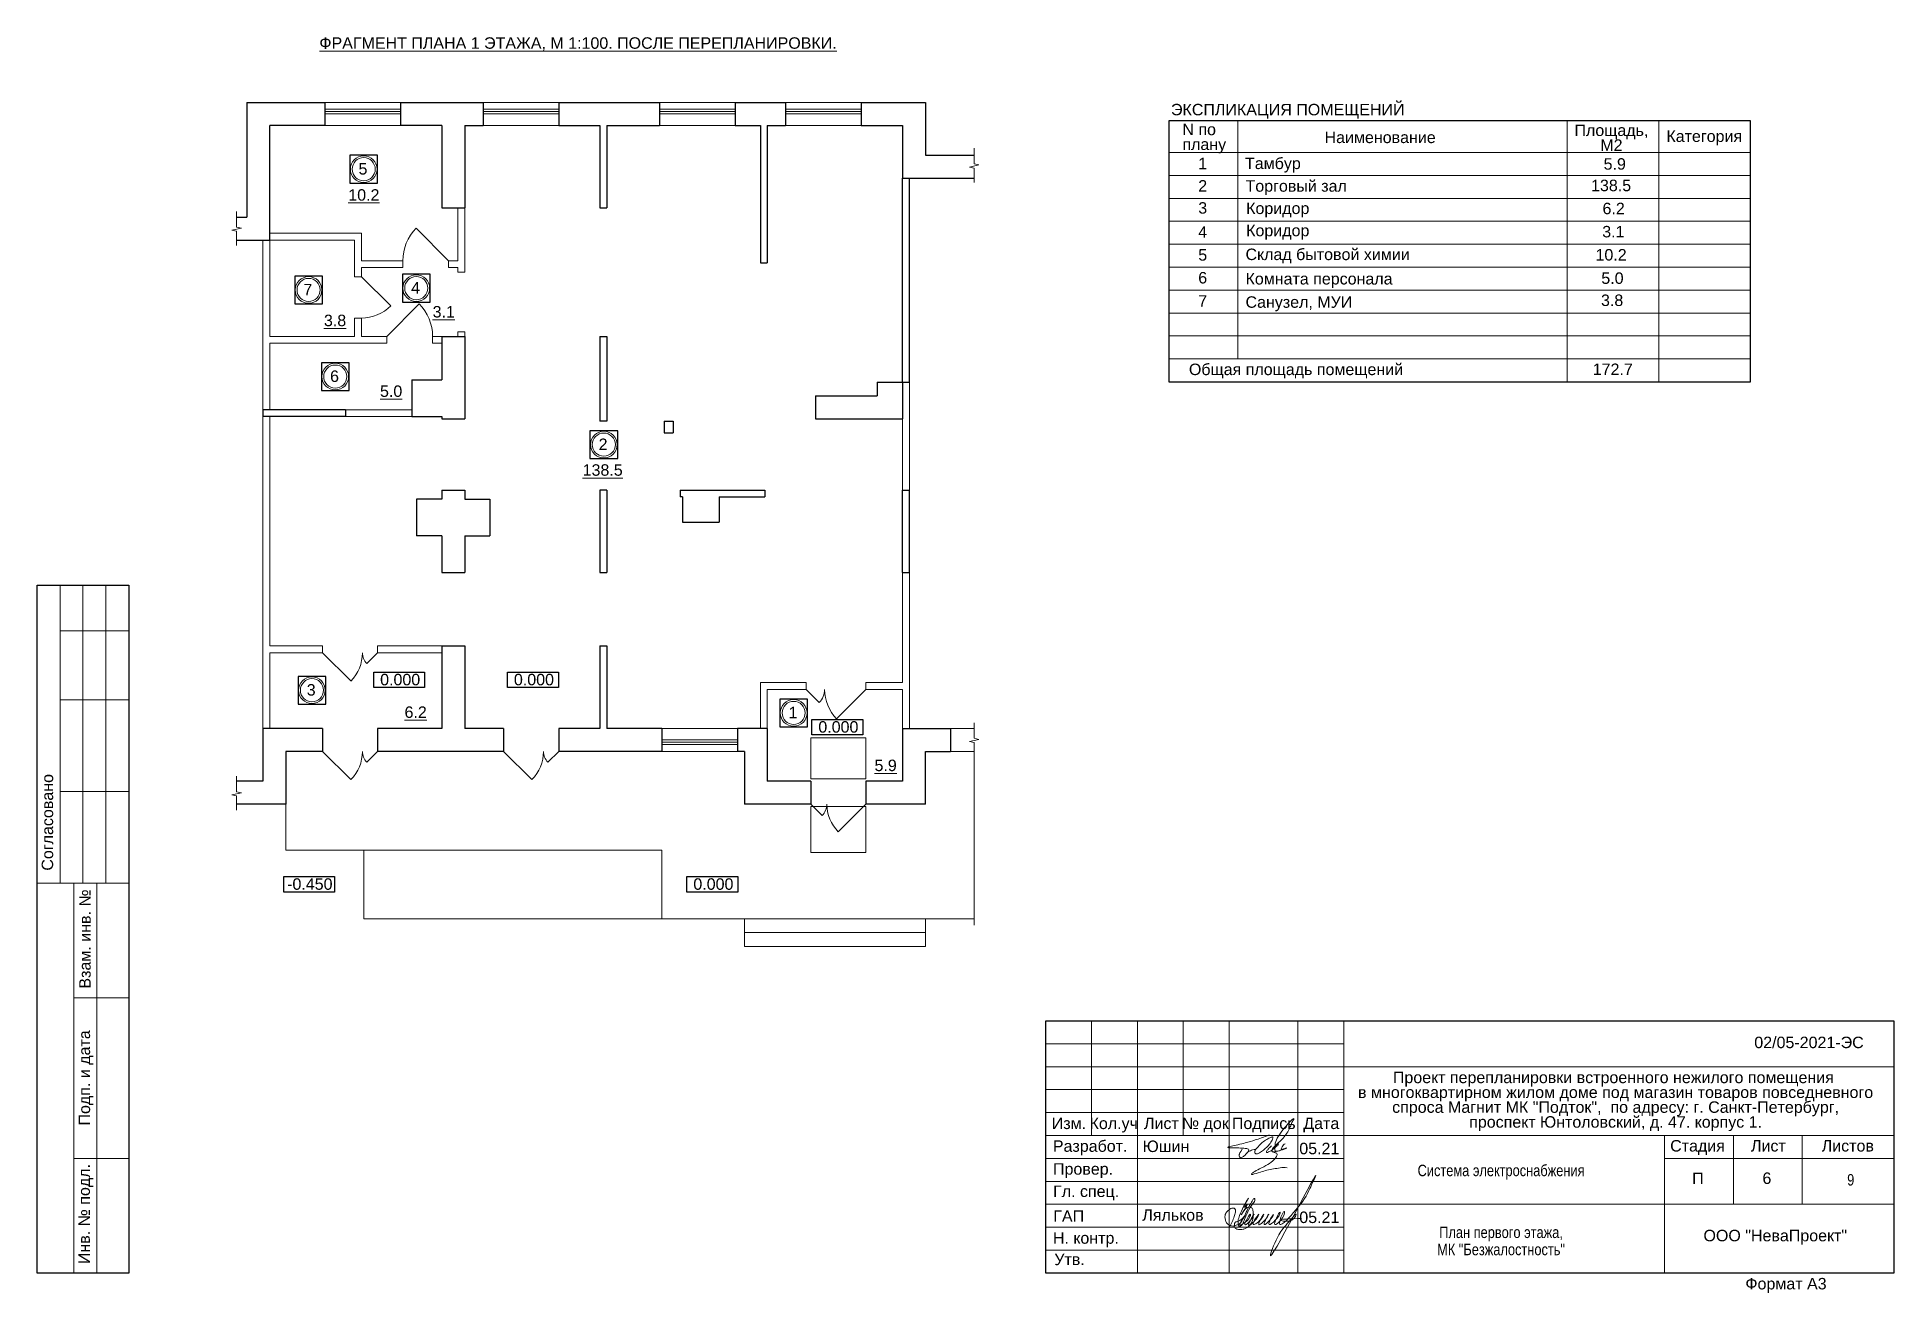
# Model space of a CAD drawing. Header units: metres. Extents: x 0 to 40.5, y 0.1 to 27.4.
import ezdxf
from ezdxf.enums import TextEntityAlignment as Align

# ---------------------------------------------------------------- set-up
doc = ezdxf.new("R2010")
doc.units = ezdxf.units.M
doc.header["$MEASUREMENT"] = 0
doc.layers.add('Level 1', color=7, linetype='Continuous', lineweight=0)
doc.layers.add('Level 63', color=7, linetype='Continuous', lineweight=0)
doc.layers.add('YOLO_STAMP', color=1, linetype='Continuous')
doc.layers.add('YOLO_TABLE', color=1, linetype='Continuous')
doc.styles.add('GOST 2.304', font='cs_gost2304.shx')
doc.styles.add('Style-Arial', font='arial.ttf')

# ---------------------------------------------------------------- blocks, each defined once
blk = doc.blocks.new('*U106')
at = {"color": 7, "linetype": 'Continuous', "lineweight": 13}
for radius in [0.291, 0.252]:
    blk.add_circle((0, 0), radius, dxfattribs=at)
at = {"color": 7, "linetype": 'Continuous', "lineweight": 13, "style": 'Style-Arial'}
blk.add_text('1', height=0.25, dxfattribs=at).set_placement((-0.113, 0.133), align=Align.TOP_LEFT)
blk = doc.blocks.new('*U107')
at = {"color": 7, "linetype": 'Continuous', "lineweight": 13}
for radius in [0.291, 0.252]:
    blk.add_circle((0, 0), radius, dxfattribs=at)
at = {"color": 7, "linetype": 'Continuous', "lineweight": 13, "style": 'Style-Arial'}
blk.add_text('2', height=0.25, dxfattribs=at).set_placement((-0.113, 0.133), align=Align.TOP_LEFT)
blk = doc.blocks.new('*U108')
at = {"color": 7, "linetype": 'Continuous', "lineweight": 13}
for radius in [0.291, 0.252]:
    blk.add_circle((0, 0), radius, dxfattribs=at)
at = {"color": 7, "linetype": 'Continuous', "lineweight": 13, "style": 'Style-Arial'}
blk.add_text('3', height=0.25, dxfattribs=at).set_placement((-0.113, 0.133), align=Align.TOP_LEFT)
blk = doc.blocks.new('*U110')
at = {"color": 7, "linetype": 'Continuous', "lineweight": 13}
for radius in [0.291, 0.252]:
    blk.add_circle((0, 0), radius, dxfattribs=at)
at = {"color": 7, "linetype": 'Continuous', "lineweight": 13, "style": 'Style-Arial'}
blk.add_text('4', height=0.25, dxfattribs=at).set_placement((-0.113, 0.133), align=Align.TOP_LEFT)
blk = doc.blocks.new('*U111')
at = {"color": 7, "linetype": 'Continuous', "lineweight": 13}
for radius in [0.291, 0.252]:
    blk.add_circle((0, 0), radius, dxfattribs=at)
at = {"color": 7, "linetype": 'Continuous', "lineweight": 13, "style": 'Style-Arial'}
blk.add_text('6', height=0.25, dxfattribs=at).set_placement((-0.113, 0.133), align=Align.TOP_LEFT)
blk = doc.blocks.new('*U112')
at = {"color": 7, "linetype": 'Continuous', "lineweight": 13}
for radius in [0.291, 0.252]:
    blk.add_circle((0, 0), radius, dxfattribs=at)
at = {"color": 7, "linetype": 'Continuous', "lineweight": 13, "style": 'Style-Arial'}
blk.add_text('7', height=0.25, dxfattribs=at).set_placement((-0.113, 0.133), align=Align.TOP_LEFT)
blk = doc.blocks.new('*U109')
at = {"color": 7, "linetype": 'Continuous', "lineweight": 13}
for radius in [0.291, 0.252]:
    blk.add_circle((0, 0), radius, dxfattribs=at)
at = {"color": 7, "linetype": 'Continuous', "lineweight": 13, "style": 'Style-Arial'}
blk.add_text('5', height=0.25, dxfattribs=at).set_placement((-0.113, 0.133), align=Align.TOP_LEFT)

msp = doc.modelspace()

# ---------------------------------------------------------------- linework, layer by layer
at = {"lineweight": 30}
for p, q in [((4.576, 26.023), (4.576, 23.523)), ((6.276, 26.023), (6.276, 25.523)), ((7.926, 26.023), (7.926, 25.523)), ((9.726, 26.023), (9.726, 25.523)), ((11.376, 26.023), (11.376, 25.523)), ((13.576, 26.023), (13.576, 25.523)), ((15.226, 26.023), (15.226, 25.523)), ((16.326, 26.023), (16.326, 25.523)), ((17.976, 26.023), (17.976, 25.523)), ((6.276, 25.523), (5.076, 25.523)), ((5.076, 23.023), (5.076, 25.523)), ((8.826, 25.523), (7.926, 25.523)), ((8.826, 25.523), (8.826, 23.723)), ((9.326, 25.523), (9.326, 23.723)), ((12.276, 25.523), (12.276, 23.723)), ((12.426, 25.523), (12.426, 23.723)), ((15.776, 25.523), (15.776, 22.523)), ((15.926, 25.523), (15.926, 22.523)), ((19.376, 24.873), (20.441, 24.873)), ((18.876, 24.373), (20.441, 24.373)), ((18.876, 19.923), (18.876, 24.373)), ((19.026, 19.923), (19.026, 24.373)), ((4.352, 23.523), (4.576, 23.523)), ((8.826, 23.723), (9.326, 23.723)), ((12.276, 23.723), (12.426, 23.723)), ((4.352, 23.023), (5.076, 23.023)), ((15.776, 22.523), (15.926, 22.523)), ((8.826, 20.923), (9.326, 20.923)), ((8.826, 20.923), (8.826, 19.973)), ((9.326, 20.923), (9.326, 19.123)), ((12.276, 20.923), (12.426, 20.923)), ((12.276, 20.923), (12.276, 19.073)), ((12.426, 20.923), (12.426, 19.073)), ((8.176, 19.973), (8.826, 19.973)), ((8.176, 19.973), (8.176, 19.173)), ((18.326, 19.923), (18.876, 19.923)), ((18.326, 19.923), (18.326, 19.623)), ((18.876, 19.923), (19.026, 19.923)), ((18.876, 19.923), (18.876, 19.123)), ((16.976, 19.623), (18.326, 19.623)), ((16.976, 19.623), (16.976, 19.123)), ((6.726, 19.323), (4.926, 19.323)), ((4.926, 19.323), (4.926, 19.173)), ((6.726, 19.173), (4.926, 19.173)), ((6.726, 19.323), (6.726, 19.173)), ((8.176, 19.173), (8.826, 19.173)), ((8.826, 19.173), (8.826, 19.123)), ((8.826, 19.123), (9.326, 19.123)), ((12.426, 19.073), (12.276, 19.073)), ((13.676, 19.073), (13.676, 18.823)), ((13.676, 19.073), (13.876, 19.073)), ((13.876, 19.073), (13.876, 18.823)), ((16.976, 19.123), (18.876, 19.123)), ((13.676, 18.823), (13.876, 18.823)), ((8.826, 17.573), (9.326, 17.573)), ((8.826, 17.573), (8.826, 17.373)), ((9.326, 17.573), (9.326, 17.373)), ((12.426, 17.573), (12.276, 17.573)), ((12.276, 17.573), (12.276, 15.773)), ((12.426, 17.573), (12.426, 15.773)), ((14.026, 17.573), (14.026, 17.423)), ((14.026, 17.573), (15.876, 17.573)), ((14.076, 17.423), (14.026, 17.423)), ((14.076, 17.423), (14.076, 16.873)), ((14.876, 17.423), (15.876, 17.423)), ((14.876, 17.423), (14.876, 16.873)), ((15.876, 17.573), (15.876, 17.423)), ((18.876, 15.773), (18.876, 17.573)), ((18.876, 17.573), (19.026, 17.573)), ((19.026, 15.773), (19.026, 17.573)), ((8.826, 17.373), (8.276, 17.373)), ((8.276, 17.373), (8.276, 16.573)), ((9.326, 17.373), (9.876, 17.373)), ((9.876, 17.373), (9.876, 16.573)), ((14.076, 16.873), (14.876, 16.873)), ((8.826, 16.573), (8.276, 16.573)), ((8.826, 16.573), (8.826, 15.773)), ((9.326, 16.573), (9.876, 16.573)), ((9.326, 16.573), (9.326, 15.773)), ((8.826, 15.773), (9.326, 15.773)), ((12.276, 15.773), (12.426, 15.773)), ((18.876, 15.773), (19.026, 15.773)), ((8.826, 14.173), (9.326, 14.173)), ((8.826, 14.173), (8.826, 12.373)), ((9.326, 14.173), (9.326, 12.373)), ((12.276, 14.173), (12.426, 14.173)), ((12.276, 14.173), (12.276, 12.373)), ((12.426, 14.173), (12.426, 12.373)), ((6.226, 12.373), (4.926, 12.373)), ((4.926, 12.373), (4.926, 11.223)), ((6.226, 12.373), (6.226, 11.873)), ((8.826, 12.373), (7.426, 12.373)), ((7.426, 12.373), (7.426, 11.873)), ((10.176, 12.373), (9.326, 12.373)), ((10.176, 12.373), (10.176, 11.873)), ((11.376, 12.373), (11.376, 11.873)), ((12.276, 12.373), (11.376, 12.373)), ((13.626, 12.373), (12.426, 12.373)), ((13.626, 12.373), (13.626, 11.873)), ((15.926, 12.373), (15.276, 12.373)), ((15.276, 12.373), (15.276, 11.873)), ((15.926, 12.373), (15.926, 11.223)), ((18.876, 12.373), (19.926, 12.373)), ((19.926, 12.373), (19.926, 11.873)), ((6.226, 11.873), (5.426, 11.873)), ((5.426, 11.873), (5.426, 10.723)), ((10.176, 11.873), (7.426, 11.873)), ((13.626, 11.873), (11.376, 11.873)), ((15.426, 11.873), (15.276, 11.873)), ((15.426, 11.873), (15.426, 10.723)), ((19.376, 11.873), (19.926, 11.873)), ((19.376, 10.723), (19.376, 11.873)), ((4.926, 11.223), (4.352, 11.223)), ((16.876, 11.223), (15.926, 11.223)), ((16.876, 11.223), (16.876, 10.723)), ((18.876, 11.223), (18.076, 11.223)), ((18.076, 11.223), (18.076, 10.723)), ((5.426, 10.723), (4.352, 10.723)), ((16.876, 10.723), (15.426, 10.723)), ((19.376, 10.723), (18.076, 10.723))]:
    msp.add_line(p, q, dxfattribs=at)
at = {"lineweight": 0}
for p, q in [((6.276, 25.873), (7.926, 25.873)), ((6.276, 25.823), (7.926, 25.823)), ((6.276, 25.773), (7.926, 25.773)), ((9.726, 25.873), (11.376, 25.873)), ((9.726, 25.823), (11.376, 25.823)), ((9.726, 25.773), (11.376, 25.773)), ((13.576, 25.873), (15.226, 25.873)), ((13.576, 25.823), (15.226, 25.823)), ((13.576, 25.773), (15.226, 25.773)), ((16.326, 25.873), (17.976, 25.873)), ((16.326, 25.823), (17.976, 25.823)), ((16.326, 25.773), (17.976, 25.773)), ((13.626, 12.123), (15.276, 12.123)), ((13.626, 12.073), (15.276, 12.073)), ((13.626, 12.023), (15.276, 12.023))]:
    msp.add_line(p, q, dxfattribs=at)
at = {"color": 7, "linetype": 'Continuous', "lineweight": 13}
for p, q in [((24.687, 25.625), (24.687, 19.931)), ((24.687, 25.625), (37.371, 25.625)), ((26.187, 25.625), (26.187, 20.431)), ((33.371, 25.625), (33.371, 19.931)), ((35.371, 25.625), (35.371, 19.931)), ((37.371, 25.625), (37.371, 19.931)), ((37.371, 25.625), (37.371, 19.931)), ((24.687, 24.931), (37.371, 24.931)), ((7.076, 23.173), (5.076, 23.173)), ((7.076, 23.173), (7.076, 22.573)), ((8.976, 22.573), (8.269, 23.28)), ((6.926, 23.023), (5.076, 23.023)), ((6.926, 23.023), (6.926, 22.223)), ((7.976, 22.573), (7.076, 22.573)), ((7.076, 22.423), (7.076, 22.223)), ((7.976, 22.423), (7.076, 22.423)), ((7.976, 22.573), (7.976, 22.423)), ((9.176, 22.573), (8.976, 22.573)), ((8.976, 22.573), (8.976, 22.423)), ((9.176, 22.423), (8.976, 22.423)), ((9.176, 22.323), (9.326, 22.323)), ((7.076, 22.223), (6.926, 22.223)), ((7.076, 22.223), (7.712, 21.587)), ((7.626, 20.923), (8.333, 21.63)), ((7.076, 21.323), (6.926, 21.323)), ((6.926, 21.323), (6.926, 20.923)), ((7.076, 21.323), (7.076, 20.923)), ((6.926, 20.923), (5.076, 20.923)), ((7.626, 20.773), (5.076, 20.773)), ((7.626, 20.923), (7.076, 20.923)), ((7.626, 20.923), (7.626, 20.773)), ((8.826, 20.923), (8.626, 20.923)), ((8.626, 20.923), (8.626, 20.773)), ((8.826, 20.773), (8.626, 20.773)), ((9.176, 21.023), (9.326, 21.023)), ((6.726, 19.323), (8.176, 19.323)), ((6.726, 19.173), (8.176, 19.173)), ((6.226, 14.173), (5.076, 14.173)), ((6.226, 14.023), (5.076, 14.023)), ((6.226, 14.023), (6.226, 14.173)), ((6.226, 14.023), (6.84, 13.409)), ((7.426, 14.023), (7.191, 13.789)), ((8.826, 14.173), (7.426, 14.173)), ((7.426, 14.023), (7.426, 14.173)), ((8.826, 14.023), (7.426, 14.023)), ((16.776, 13.223), (17.058, 12.94)), ((6.226, 11.873), (6.84, 11.259)), ((7.426, 11.873), (7.191, 11.639)), ((10.176, 11.873), (10.79, 11.259)), ((11.376, 11.873), (11.141, 11.639)), ((16.876, 10.723), (17.123, 10.476)), ((18.076, 10.723), (17.475, 10.122)), ((15.426, 8.223), (15.426, 7.623)), ((19.376, 8.223), (19.376, 7.623)), ((19.376, 7.623), (15.426, 7.623))]:
    msp.add_line(p, q, dxfattribs=at)
at = {"color": 7, "linetype": 'Continuous', "lineweight": 0}
for p, q in [((24.687, 24.431), (37.371, 24.431)), ((24.687, 23.931), (37.371, 23.931)), ((24.687, 23.431), (37.371, 23.431)), ((24.687, 22.931), (37.371, 22.931)), ((24.687, 22.431), (37.371, 22.431)), ((24.687, 21.931), (37.371, 21.931)), ((24.687, 21.431), (37.371, 21.431)), ((24.687, 20.931), (37.371, 20.931)), ((18.076, 13.223), (17.439, 12.587)), ((19.376, 7.923), (15.426, 7.923))]:
    msp.add_line(p, q, dxfattribs=at)
at = {"lineweight": 13}
for p, q in [((9.176, 23.723), (9.176, 22.573)), ((9.326, 23.723), (9.326, 22.323)), ((4.926, 23.023), (4.926, 19.323)), ((5.076, 23.023), (5.076, 20.923)), ((9.176, 22.423), (9.176, 22.323)), ((5.076, 20.773), (5.076, 19.323)), ((9.176, 21.023), (9.176, 20.923)), ((9.326, 21.023), (9.326, 20.923)), ((24.687, 20.431), (37.371, 20.431)), ((19.026, 17.573), (19.026, 19.923)), ((24.687, 19.931), (37.371, 19.931)), ((4.926, 19.173), (4.926, 12.373)), ((5.076, 19.173), (5.076, 14.173)), ((18.876, 19.123), (18.876, 17.573)), ((18.876, 15.773), (18.876, 13.373)), ((19.026, 15.773), (19.026, 12.373)), ((5.076, 14.023), (5.076, 12.373)), ((15.776, 13.373), (15.776, 12.373)), ((16.776, 13.373), (15.776, 13.373)), ((16.776, 13.373), (16.776, 13.223)), ((18.876, 13.373), (18.076, 13.373)), ((18.076, 13.373), (18.076, 13.223)), ((15.926, 13.223), (15.926, 12.373)), ((16.776, 13.223), (15.926, 13.223)), ((18.876, 13.223), (18.076, 13.223)), ((18.876, 12.373), (18.876, 13.223)), ((5.426, 10.723), (5.426, 9.723)), ((13.626, 9.723), (5.426, 9.723)), ((7.126, 9.723), (7.126, 8.223)), ((13.626, 9.723), (13.626, 8.223)), ((20.441, 8.223), (7.126, 8.223))]:
    msp.add_line(p, q, dxfattribs=at)
at = {"lineweight": 9}
for p, q in [((2, 15.5), (2, 0.5)), ((40.5, 0.5), (40.5, 6)), ((22, 0.5), (40.5, 0.5))]:
    msp.add_line(p, q, dxfattribs=at)
at = {"lineweight": 30, "flags": 128}
for points in [[(4.576, 26.023), (6.276, 26.023)], [(7.926, 26.023), (9.726, 26.023)], [(11.376, 26.023), (13.576, 26.023)], [(15.226, 26.023), (16.326, 26.023)], [(17.976, 26.023), (19.376, 26.023)], [(19.376, 26.023), (19.376, 24.873)], [(9.326, 25.523), (9.726, 25.523)], [(11.376, 25.523), (12.276, 25.523)], [(12.426, 25.523), (13.576, 25.523)], [(15.226, 25.523), (15.776, 25.523)], [(15.926, 25.523), (16.326, 25.523)], [(17.976, 25.523), (18.876, 25.523)], [(18.876, 25.523), (18.876, 24.373)], [(18.876, 12.373), (18.876, 11.223)]]:
    msp.add_lwpolyline(points, dxfattribs=at)
at = {"lineweight": 0, "flags": 128}
for points in [[(6.276, 26.023), (7.926, 26.023), (7.926, 25.523), (6.276, 25.523), (6.276, 26.023)], [(9.726, 26.023), (11.376, 26.023), (11.376, 25.523), (9.726, 25.523), (9.726, 26.023)], [(13.576, 26.023), (15.226, 26.023), (15.226, 25.523), (13.576, 25.523), (13.576, 26.023)], [(16.326, 26.023), (17.976, 26.023), (17.976, 25.523), (16.326, 25.523), (16.326, 26.023)], [(13.626, 12.373), (15.276, 12.373), (15.276, 11.873), (13.626, 11.873), (13.626, 12.373)]]:
    msp.add_lwpolyline(points, close=True, dxfattribs=at)
for points in [[(20.441, 24.28), (20.441, 24.593), (20.338, 24.615), (20.544, 24.661), (20.441, 24.683), (20.441, 25.025)], [(4.352, 22.903), (4.352, 23.215), (4.25, 23.238), (4.455, 23.283), (4.352, 23.306), (4.352, 23.648)], [(20.441, 11.873), (19.926, 11.873), (19.926, 12.373), (20.441, 12.373)], [(20.441, 8.086), (20.441, 12.068), (20.338, 12.091), (20.544, 12.136), (20.441, 12.159), (20.441, 12.5)], [(4.352, 10.591), (4.352, 10.903), (4.25, 10.926), (4.455, 10.972), (4.352, 10.994), (4.352, 11.336)]]:
    msp.add_lwpolyline(points, dxfattribs=at)
at = {"color": 7, "linetype": 'Continuous', "lineweight": 13, "flags": 128}
for points in [[(7.342, 13.601), (8.453, 13.601), (8.453, 13.265), (7.342, 13.265), (7.342, 13.601)], [(10.26, 13.601), (11.37, 13.601), (11.37, 13.265), (10.26, 13.265), (10.26, 13.601)], [(16.899, 12.569), (18.01, 12.569), (18.01, 12.233), (16.899, 12.233), (16.899, 12.569)], [(5.379, 9.143), (6.489, 9.143), (6.489, 8.807), (5.379, 8.807), (5.379, 9.143)], [(14.174, 9.143), (15.284, 9.143), (15.284, 8.807), (14.174, 8.807), (14.174, 9.143)]]:
    msp.add_lwpolyline(points, close=True, dxfattribs=at)
at = {"color": 7, "linetype": 'Continuous', "lineweight": 0, "flags": 128}
for points in [[(16.876, 11.273), (18.076, 11.273), (18.076, 12.173), (16.876, 12.173), (16.876, 11.273)], [(16.876, 10.673), (18.076, 10.673), (18.076, 9.673), (16.876, 9.673), (16.876, 10.673)]]:
    msp.add_lwpolyline(points, close=True, dxfattribs=at)
at = {"color": 7, "linetype": 'Continuous', "lineweight": 0}
for centre, radius, start, end in [((8.976, 22.573), 1, 135, 180), ((7.076, 22.223), 0.9, 270, 315), ((7.626, 20.923), 1, 0, 45), ((6.226, 14.023), 0.869, 315, 360), ((7.426, 14.023), 0.331, 180, 225), ((16.776, 13.223), 0.4, 315, 0), ((18.076, 13.223), 0.9, 180, 225), ((6.226, 11.873), 0.869, 315, 360), ((7.426, 11.873), 0.331, 180, 225), ((10.176, 11.873), 0.869, 315, 360), ((11.376, 11.873), 0.331, 180, 225), ((16.876, 10.723), 0.35, 315, 0), ((18.076, 10.723), 0.85, 180, 225)]:
    msp.add_arc(centre, radius, start, end, dxfattribs=at)
at = {"color": 5, "linetype": 'Continuous', "lineweight": 0}
msp.add_open_spline([(26.011, 1.499), (26.049, 1.577), (26.101, 1.684), (26.137, 1.812), (26.147, 1.88), (26.108, 1.92), (26.042, 1.914), (25.978, 1.871), (25.93, 1.813), (25.906, 1.75), (25.909, 1.689), (25.926, 1.622), (25.963, 1.564), (26.023, 1.532), (26.089, 1.519), (26.154, 1.542), (26.211, 1.565), (26.281, 1.618), (26.324, 1.73), (26.389, 1.851), (26.44, 1.97), (26.498, 2.052), (26.519, 2.114), (26.562, 2.131), (26.564, 2.091), (26.553, 2.055), (26.438, 1.921), (26.358, 1.723), (26.296, 1.565), (26.225, 1.498), (26.209, 1.535), (26.2, 1.573), (26.189, 1.65), (26.245, 1.795), (26.29, 1.912), (26.512, 2.28), (26.245, 1.842), (26.484, 2.099), (26.163, 1.624), (26.344, 1.895), (26.421, 1.949), (26.502, 1.933), (26.523, 1.854), (26.532, 1.727), (26.498, 1.563), (26.38, 1.486), (26.295, 1.447), (26.213, 1.446), (26.142, 1.464), (26.117, 1.51), (26.112, 1.552), (26.124, 1.623), (26.25, 1.615), (26.467, 1.929), (26.16, 1.478), (26.358, 1.616), (26.437, 1.658), (26.495, 1.868), (26.239, 1.444), (26.485, 1.641), (26.601, 1.896), (26.319, 1.427), (26.58, 1.637), (26.702, 1.884), (26.412, 1.456), (26.689, 1.634), (26.811, 1.888), (26.538, 1.434), (26.799, 1.649), (26.91, 1.873), (26.633, 1.389), (26.926, 1.671), (26.991, 1.838), (26.707, 1.349), (27.082, 1.697), (27.136, 1.902), (26.818, 1.341), (27.211, 1.699), (27.207, 1.926), (26.966, 1.337), (27.563, 1.983), (27.678, 2.158), (28.224, 3.337), (26.544, 0.039), (27.076, 1.372), (27.227, 1.524), (27.505, 1.859), (27.385, 1.591), (26.924, 1.675), (27.328, 1.685), (27.578, 1.691)], degree=3, knots=[0, 0, 0, 0, 0.25628, 0.353581, 0.406785, 0.450947, 0.500228, 0.589539, 0.678243, 0.721139, 0.789755, 0.855622, 0.929913, 0.986796, 1.054482, 1.124935, 1.189175, 1.239866, 1.382593, 1.533904, 1.656708, 1.769166, 1.833241, 1.851218, 1.87708, 1.919627, 1.974991, 2.390092, 2.511628, 2.564183, 2.58853, 2.610373, 2.686214, 2.814194, 3.041608, 3.238132, 3.458023, 3.542151, 3.799695, 3.964581, 4.050226, 4.108456, 4.174286, 4.271529, 4.50532, 4.614114, 4.684066, 4.783342, 4.858047, 4.883077, 4.934253, 4.987448, 5.068031, 5.273314, 5.528209, 5.596865, 5.81499, 5.861814, 6.112149, 6.279116, 6.419755, 6.680665, 6.886777, 7.00733, 7.257369, 7.454423, 7.584298, 7.83004, 8.047956, 8.143902, 8.3832, 8.65874, 8.67189, 8.887943, 9.221296, 9.231594, 9.502183, 9.820257, 9.849202, 10.120034, 10.495152, 11.096402, 11.416738, 13.371737, 13.840926, 14.20828, 14.424856, 14.536091, 14.808089, 15.25283, 15.25283, 15.25283, 15.25283], dxfattribs=at)
at = {"layer": 'Level 1', "color": 5, "lineweight": 20}
for points in [[(27.258, 3.223), (27.123, 3.174), (27.007, 3.144), (26.997, 3.18), (26.992, 3.254), (27.02, 3.402), (27.121, 3.552), (27.237, 3.705), (27.346, 3.822), (27.399, 3.871), (27.427, 3.874), (27.379, 3.806), (27.346, 3.716), (27.297, 3.608), (27.225, 3.497), (27.133, 3.39), (27.064, 3.337), (27.016, 3.29), (26.936, 3.205), (26.922, 3.156), (26.962, 3.136), (27.039, 3.118), (27.059, 3.074), (26.981, 2.965), (26.852, 2.868), (26.658, 2.771), (26.515, 2.694), (26.483, 2.655), (26.48, 2.639), (26.697, 2.705), (26.821, 2.744), (26.965, 2.771), (27.121, 2.795), (27.21, 2.806), (27.264, 2.798)], [(26.283, 3.204), (26.232, 3.115), (26.224, 3.093), (26.219, 3.076), (26.217, 3.045), (26.229, 3.022), (26.252, 3.013), (26.289, 3.021), (26.372, 3.09), (26.421, 3.154), (26.442, 3.189), (26.407, 3.21), (26.345, 3.223), (26.156, 3.231), (26.068, 3.231), (25.97, 3.229), (25.974, 3.247), (25.989, 3.25), (26.393, 3.346), (26.539, 3.393), (26.759, 3.458), (26.875, 3.512)], [(26.384, 3.13), (26.454, 3.166), (26.522, 3.188), (26.568, 3.195), (26.583, 3.195), (26.675, 3.309), (26.765, 3.382), (26.876, 3.449), (26.934, 3.471), (26.958, 3.466), (26.956, 3.437), (26.898, 3.319), (26.818, 3.239), (26.726, 3.161), (26.643, 3.101), (26.597, 3.101), (26.571, 3.103), (26.556, 3.127), (26.563, 3.176), (26.585, 3.198)], [(26.922, 3.273), (26.891, 3.243), (26.867, 3.216), (26.841, 3.19), (26.823, 3.163), (26.811, 3.14), (26.814, 3.13), (26.828, 3.128), (26.885, 3.152), (26.932, 3.179), (27.029, 3.257), (27.078, 3.301), (27.087, 3.325), (27.046, 3.313), (27, 3.264), (26.959, 3.223), (26.939, 3.196), (26.934, 3.155), (26.947, 3.14), (27.032, 3.153), (27.08, 3.16), (27.146, 3.184), (27.223, 3.208), (27.262, 3.24), (27.221, 3.216), (27.155, 3.196), (27.133, 3.196), (27.141, 3.242), (27.201, 3.315), (27.221, 3.32)]]:
    msp.add_open_spline(points, degree=3, dxfattribs=at)
at = {"layer": 'Level 63', "color": 7, "linetype": 'Continuous', "lineweight": 13}
for p, q in [((0, 15.5), (2, 15.5)), ((0, 15.5), (0, 9)), ((0.5, 15.5), (0.5, 9)), ((1, 15.5), (1, 9)), ((1.5, 15.5), (1.5, 9)), ((0.5, 14.5), (2, 14.5)), ((0.5, 13), (2, 13)), ((0.5, 11), (2, 11)), ((0, 9), (2, 9)), ((0.8, 9), (2, 9)), ((1.3, 0.5), (1.3, 9)), ((0.8, 6.5), (2, 6.5)), ((22, 6), (40.5, 6)), ((22, 6), (22, 0.5)), ((23, 6), (23, 3.5)), ((24, 6), (24, 0.5)), ((25, 6), (25, 3.5)), ((26, 6), (26, 0.5)), ((27.5, 6), (27.5, 0.5)), ((28.5, 6), (28.5, 0.5)), ((28.5, 5), (40.5, 5)), ((22, 4), (28.5, 4)), ((22, 3.5), (28.5, 3.5)), ((28.5, 3.5), (40.5, 3.5)), ((0.8, 3), (2, 3)), ((35.5, 3), (40.5, 3)), ((28.5, 2), (40.5, 2))]:
    msp.add_line(p, q, dxfattribs=at)
at = {"layer": 'Level 63', "color": 7, "linetype": 'Continuous', "lineweight": 0}
for p, q in [((22, 5.5), (28.5, 5.5)), ((22, 5), (28.5, 5)), ((22, 4.5), (28.5, 4.5)), ((22, 3), (28.5, 3)), ((22, 2.5), (28.5, 2.5)), ((22, 2), (28.5, 2)), ((22, 1.5), (28.5, 1.5)), ((22, 1), (28.5, 1))]:
    msp.add_line(p, q, dxfattribs=at)
at = {"layer": 'Level 63', "color": 7, "linetype": 'Continuous', "lineweight": 13, "flags": 128}
for points in [[(2, 0.5), (0.8, 0.5), (0.8, 9)], [(35.5, 3.5), (35.5, 0.5)], [(37, 3.5), (37, 2)], [(38.5, 3.5), (38.5, 2)]]:
    msp.add_lwpolyline(points, dxfattribs=at)
at = {"layer": 'YOLO_STAMP'}
for points in [[(0, 15.5), (2, 15.5), (2, 0.5), (0, 0.5)], [(22, 6), (40.5, 6), (40.5, 0.5), (22, 0.5)]]:
    msp.add_lwpolyline(points, close=True, dxfattribs=at)
at = {"layer": 'YOLO_TABLE'}
for points in [[(24.687, 19.931), (37.371, 19.931), (37.371, 25.625), (24.687, 25.625)], [(6.821, 24.265), (7.425, 24.265), (7.425, 24.87), (6.821, 24.87)], [(7.968, 21.671), (8.572, 21.671), (8.572, 22.276), (7.968, 22.276)], [(5.619, 21.632), (6.223, 21.632), (6.223, 22.236), (5.619, 22.236)], [(6.201, 19.743), (6.805, 19.743), (6.805, 20.348), (6.201, 20.348)], [(12.059, 18.26), (12.663, 18.26), (12.663, 18.864), (12.059, 18.864)], [(5.692, 12.906), (6.296, 12.906), (6.296, 13.51), (5.692, 13.51)], [(7.342, 13.601), (8.453, 13.601), (8.453, 13.265), (7.342, 13.265)], [(10.26, 13.601), (11.37, 13.601), (11.37, 13.265), (10.26, 13.265)], [(16.2, 12.411), (16.804, 12.411), (16.804, 13.015), (16.2, 13.015)], [(16.899, 12.569), (18.01, 12.569), (18.01, 12.233), (16.899, 12.233)], [(5.379, 9.143), (6.489, 9.143), (6.489, 8.807), (5.379, 8.807)], [(14.174, 9.143), (15.284, 9.143), (15.284, 8.807), (14.174, 8.807)]]:
    msp.add_lwpolyline(points, close=True, dxfattribs=at)

# ---------------------------------------------------------------- block references
at = {"color": 7, "linetype": 'Continuous', "lineweight": 13}
for name, p in [('*U109', (7.123, 24.568)), ('*U112', (5.921, 21.934)), ('*U110', (8.27, 21.974)), ('*U111', (6.503, 20.046)), ('*U107', (12.361, 18.562)), ('*U108', (5.994, 13.208)), ('*U106', (16.502, 12.713))]:
    msp.add_blockref(name, p, dxfattribs=at)

# ---------------------------------------------------------------- texts
at = {"color": 7, "linetype": 'Continuous', "lineweight": 13, "style": 'Style-Arial'}
for s, p in [('%%uФРАГМЕНТ ПЛАНА 1 ЭТАЖА, М 1:100. ПОСЛЕ ПЕРЕПЛАНИРОВКИ.%%U', (6.156, 27.443)), ('Общая площадь помещений ', (25.123, 20.328)), ('172.7', (33.932, 20.33)), ('0.000', (7.482, 13.565)), ('0.000', (10.4, 13.565)), ('0.000', (17.04, 12.533)), ('-0.450', (5.453, 9.107)), ('0.000', (14.314, 9.107)), ('ООО "НеваПроект"', (36.347, 1.443))]:
    msp.add_text(s, height=0.25, dxfattribs=at).set_placement(p, align=Align.TOP_LEFT)
at = {"color": 7, "lineweight": 13, "style": 'Style-Arial'}
msp.add_text('ЭКСПЛИКАЦИЯ ПОМЕЩЕНИЙ ', height=0.25, dxfattribs=at).set_placement((27.328, 25.867), align=Align.MIDDLE_CENTER)
at = {"color": 7, "linetype": 'Continuous', "lineweight": 0, "style": 'Style-Arial'}
for s, p in [('1', (25.424, 24.818)), ('2', (25.424, 24.329)), ('3', (25.424, 23.848)), ('4', (25.424, 23.325)), ('5', (25.424, 22.824)), ('6', (25.424, 22.326)), ('7', (25.424, 21.82))]:
    msp.add_text(s, height=0.25, dxfattribs=at).set_placement(p, align=Align.TOP_CENTER)
for s, p in [('Тамбур', (26.347, 24.82)), ('Торговый зал', (26.358, 24.327)), ('Коридор', (26.372, 23.84)), ('Коридор', (26.372, 23.356)), ('Склад бытовой химии', (26.358, 22.836)), ('Комната персонала', (26.358, 22.304)), ('Санузел, МУИ', (26.358, 21.796))]:
    msp.add_text(s, height=0.25, dxfattribs=at).set_placement(p, align=Align.TOP_LEFT)
at = {"color": 7, "linetype": 'Continuous', "lineweight": 13, "style": 'Style-Arial'}
msp.add_text('02/05-2021-ЭС', height=0.25, dxfattribs=at).set_placement((38.649, 5.654), align=Align.TOP_CENTER)
msp.add_text('Юшин', height=0.25, dxfattribs=at).set_placement((24.623, 3.264), align=Align.MIDDLE_CENTER)
at = {"color": 7, "linetype": 'Continuous', "lineweight": 0, "style": 'Style-Arial', "width": 0.8}
msp.add_text('9', height=0.25, dxfattribs=at).set_placement((39.559, 2.658), align=Align.TOP_CENTER)
at = {"color": 7, "lineweight": 13, "style": 'Style-Arial'}
msp.add_text('Ляльков', height=0.25, dxfattribs=at).set_placement((24.107, 1.891), align=Align.TOP_LEFT)
at = {"color": 7, "linetype": 'Continuous', "lineweight": 13, "char_height": 0.25, "style": 'Style-Arial'}
for s, insert, attachment_point, line_spacing_factor in [('N по \\Pплану', (24.981, 25.235), 4, 0.776524), ('Наименование', (28.082, 25.26), 4, 0.6), ('5.9', (34.169, 24.807), 1, 0.6), ('138.5', (33.895, 24.338), 1, 0.6), ('\\L10.2', (6.787, 24.131), 1, 0.6), ('6.2', (34.145, 23.836), 1, 0.6), ('3.1', (34.139, 23.331), 1, 0.6), ('10.2', (33.992, 22.826), 1, 0.6), ('5.0', (34.119, 22.317), 1, 0.6), ('\\L3.1', (8.627, 21.584), 1, 0.6), ('3.8', (34.112, 21.835), 1, 0.6), ('\\L3.8', (6.256, 21.395), 1, 0.6), ('\\L5.0', (7.479, 19.853), 1, 0.6), ('\\L138.5', (11.899, 18.134), 1, 0.6), ('\\L6.2', (8.014, 12.854), 1, 0.6), ('\\L5.9', (18.265, 11.694), 1, 0.6), ('Проект перепланировки встроенного нежилого помещения\\P в многоквартирном жилом доме под магазин товаров повседневного\\P спроса Магнит МК "Подток",  по адресу: г. Санкт-Петербург,\\P проспект Юнтоловский, д. 47. корпус 1.', (34.382, 4.891), 2, 0.776524)]:
    msp.add_mtext(s, dxfattribs=dict(at, insert=insert, attachment_point=attachment_point, line_spacing_factor=line_spacing_factor))
at = {"color": 7, "linetype": 'Continuous', "lineweight": 0, "char_height": 0.25}
for s, insert, attachment_point, line_spacing_factor, style in [('Площадь,\\PМ2', (34.34, 25.541), 2, 0.776524, 'Style-Arial'), ('Категория', (36.364, 25.412), 2, 0.6, 'Style-Arial'), ('{\\W0.8;Система электроснабжения}', (31.932, 2.7), 5, 0.9, 'Style-Arial'), ('\\fArial|b0|i0|c204204|p39;П', (36.226, 2.567), 5, 0.72, 'GOST 2.304'), ('\\fArial|b0|i0|c204204|p39;6', (37.731, 2.567), 5, 0.72, 'GOST 2.304'), ('\\H1x;\\W0.8;План первого этажа,\\PМК "Безжалостность"', (31.932, 1.2), 5, 0.9, 'Style-Arial')]:
    msp.add_mtext(s, dxfattribs=dict(at, insert=insert, attachment_point=attachment_point, line_spacing_factor=line_spacing_factor, style=style))
at = {"color": 7, "linetype": 'Continuous', "lineweight": 30, "char_height": 0.25, "attachment_point": 1, "line_spacing_factor": 0.72, "style": 'GOST 2.304'}
for insert in [(27.531, 3.341), (27.531, 1.841)]:
    msp.add_mtext('\\fArial|b0|i0|c204204|p39;05.21', dxfattribs=dict(at, insert=insert))
at = {"layer": 'Level 63', "color": 7, "linetype": 'Continuous', "lineweight": 0, "style": 'Style-Arial'}
for s, p in [('Согласовано', (0.224, 10.327)), ('Взам. инв. №', (1.043, 7.784)), ('Подп. и дата', (1.03, 4.755)), ('Инв. № подл.', (1.025, 1.787))]:
    msp.add_text(s, height=0.25002, rotation=90, dxfattribs=at).set_placement(p, align=Align.MIDDLE_CENTER)
for s, p in [('Изм.', (22.507, 3.765)), ('Кол.уч', (23.484, 3.765)), ('Лист', (24.523, 3.765)), ('№ док', (25.482, 3.765)), ('Подпись', (26.756, 3.765)), ('Дата', (28.011, 3.765)), ('Разработ.', (22.969, 3.269)), ('Стадия', (36.218, 3.275)), ('Лист', (37.763, 3.275)), ('Листов', (39.496, 3.275)), ('Провер.', (22.814, 2.771)), ('Гл. спец.', (22.881, 2.284)), ('ГАП', (22.501, 1.743)), ('Н. контр.', (22.876, 1.265)), ('Утв.', (22.52, 0.798)), ('Формат А3', (38.147, 0.269))]:
    msp.add_text(s, height=0.25, dxfattribs=at).set_placement(p, align=Align.MIDDLE_CENTER)

doc.saveas('drawing.dxf')
